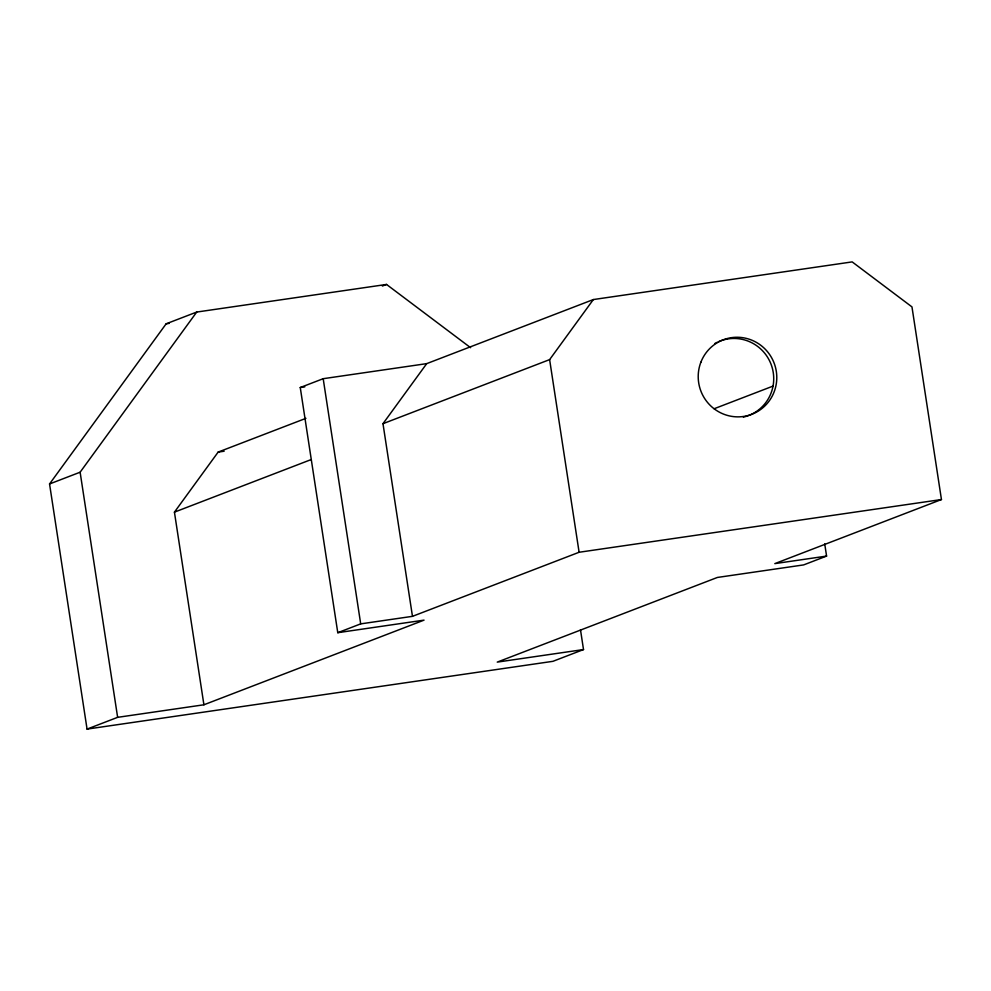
<?xml version="1.0" encoding="UTF-8"?>
<svg xmlns="http://www.w3.org/2000/svg" width="991" height="991" viewBox="0 0 991 991"><rect width="100%" height="100%" fill="white"/><g stroke="black" fill="none" stroke-linecap="round" stroke-linejoin="round"><path stroke-width="1.49" d="M580.491 629.768L583.513 649.563L552.941 661.319L87.059 729.103L49.55 483.967L166.154 323.809L196.726 312.054L386.527 284.442L470.601 347.692M49.55 483.967L80.122 472.212L196.726 312.054M87.059 729.103L117.632 717.335L203.911 704.787L174.428 512.149L218.156 452.082L305.922 418.338M426.712 363.635L323.19 378.698L300.261 387.518L337.77 632.692L360.699 623.872L412.467 616.34L382.984 423.69L426.712 363.635L593.349 299.555L852.173 261.897L911.968 306.9L941.45 499.538L774.813 563.619L826.581 556.087L824.723 543.91M382.984 423.69L549.621 359.622L593.349 299.555M382.365 286.04L386.527 284.442M174.428 512.149L311.112 459.589M714.09 408.763L773.017 386.106M412.467 616.34L579.103 552.26L941.45 499.538M203.911 704.787L424.049 620.131L337.77 632.692M826.581 556.087L803.651 564.907L717.373 577.456L497.247 662.112L583.513 649.563M166.154 323.809L169.213 323.363M300.261 387.518L304.807 386.849M218.156 452.082L224.139 451.215M549.621 359.622L579.103 552.26M323.19 378.698L360.699 623.872M80.122 472.212L117.632 717.335M714.647 343.642A39.888 39.194 69 0 1 717.249 342.267M718.574 341.66A39.888 39.194 69 0 1 771.704 366.088A39.888 39.194 69 0 1 743.349 417.112M700.86 362.26A39.888 39.194 69 0 0 743.523 416.468A39.888 39.194 69 0 0 768.112 352.486A39.888 39.194 69 0 0 700.86 362.26"/></g></svg>
